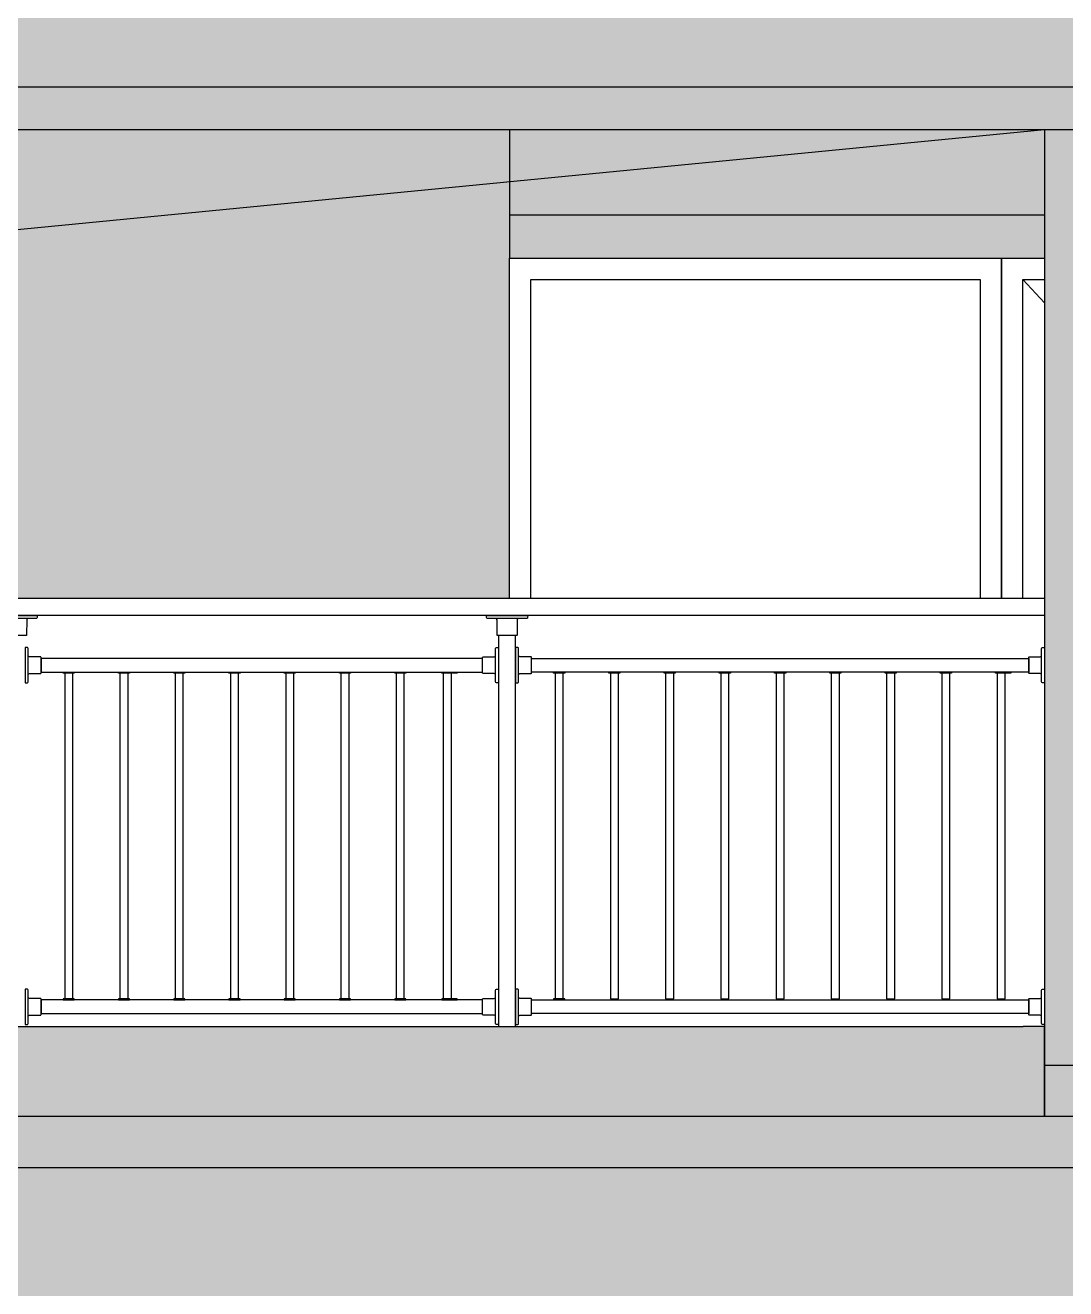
# Model space of a CAD drawing. Extents: x -12446 to 284554, y -295110 to 165007.
# Drawn here: x 18123 to 20553, y -255927 to -252976 of the extents above; entities that cross this region are included whole.
import ezdxf

# ---------------------------------------------------------------- set-up
doc = ezdxf.new("R2010")
doc.units = 0
doc.header["$LTSCALE"] = 1000
for name, pattern in [('AX-14-E$0$AX-85-M02$0$DASH', [0.35, 0.25, -0.1]), ('AX-14-E$0$DASH', [0.35, 0.25, -0.1]), ('AX-14-E$0$DOTE', [2.42, 2, -0.2, 0.02, -0.2])]:
    doc.linetypes.add(name, pattern=pattern)
doc.layers.get('0').update_dxf_attribs({"linetype": 'CONTINUOUS'})
doc.layers.get('Defpoints').update_dxf_attribs({"linetype": 'CONTINUOUS'})
for name, color, linetype in [('A-Anno-Note', 241, 'CONTINUOUS'), ('AX-14-comp-tc$0$AX-T-LMCZ-Z$0$AX-13-E01-E03$0$A-Detl-Patt', 8, 'CONTINUOUS'), ('AX-14-comp-tc$0$AX-T-LMCZ-Z$1$AX-13-E01-E03$0$家具与填充', 251, 'CONTINUOUS'), ('AX-14-comp-tc$0$灰褐色真石漆', 15, 'CONTINUOUS'), ('AX-14-E$0$A-Detl-Fine', 152, 'CONTINUOUS'), ('AX-14-E$0$A-Detl-Patt', 8, 'CONTINUOUS'), ('AX-14-E$0$A-Detl-Thin', 131, 'CONTINUOUS'), ('AX-14-E$0$A-elev-FIXT', 9, 'CONTINUOUS'), ('AX-14-E$0$A-elev-HRAL', 61, 'CONTINUOUS'), ('AX-14-E$0$A-elev-XFINE', 8, 'CONTINUOUS'), ('AX-14-E$0$栏杆型材', 82, 'CONTINUOUS'), ('AX-14-E$0$阳台栏杆扶手', 82, 'CONTINUOUS')]:
    doc.layers.add(name, color=color, linetype=linetype)
doc.layers.add('AX-14-E$0$A-Grid', color=222, linetype='AX-14-E$0$DOTE', plot=False)
doc.layers.add('AX-14-E$0$花形线', color=241, linetype='CONTINUOUS', lineweight=15)
pattern_1 = [(0, (-60267.77, -415132.6), (132, 228), [12, -201, 9, -87, 18, -213]), (10, (-60324.77, -415009.6), (80.67614, 285.3443), [21, -51, 27, -159, 15, -198]), (20, (-60354.77, -415105.6), (133.47095, 220.97625), [24, -165, 21, -123, 15, -96]), (30, (-60267.77, -415123.6), (-21.96926, 254.05187), [15, -99, 12, -147, 9, -195]), (40, (-60351.77, -415057.6), (33.83592, 216.37036), [12, -132, 9, -84, 24, -153]), (50, (-60306.77, -415165.6), (-80.24786, 235.7335), [6, -111, 15, -183, 18, -93]), (60, (-60297.77, -415144.6), (-99.47303, 223.70766), [15, -123, 6, -144, 12, -111]), (70, (-60330.77, -415180.6), (-109.89227, 215.58685), [9, -57, 18, -96, 12, -132]), (80, (-60315.77, -415003.6), (-208.56534, 164.71945), [21, -132, 9, -156, 18, -147]), (90, (-60297.77, -415132.6), (-264, 111), [18, -93, 12, -183, 6, -186]), (100, (-60345.77, -415039.6), (-247.97146, 145.1453), [21, -117, 18, -96, 21, -219]), (110, (-60366.77, -415210.6), (-240.44034, 81.69114), [24, -78, 12, -159, 18, -174]), (120, (-60447.77, -415174.6), (-286.64994, 28.49227), [15, -201, 18, -93, 21, -123]), (130, (-60381.77, -415240.6), (-279.10777, 71.26608), [9, -66, 12, -129, 24, -168]), (140, (-60471.77, -415000.6), (-220.59685, -34.20569), [18, -108, 21, -93, 12, -126]), (150, (-60222.77, -415258.6), (-204.82497, -120.76726), [12, -84, 24, -186, 21, -171]), (160, (-60420.77, -415090.6), (-237.90107, -162.4287), [18, -126, 15, -114, 12, -183]), (170, (-60402.77, -415162.6), (-215.64405, -169.12317), [27, -99, 18, -135, 24, -132])]

# ---------------------------------------------------------------- blocks, each defined once
blk = doc.blocks.new('AX-14-E$0$32固定座立面')
at = {"layer": 'AX-14-E$0$栏杆型材', "color": 6, "linetype": 'Continuous'}
blk.add_line((-7, -22.5), (-7, 22.5), dxfattribs=at)
blk.add_lwpolyline([(-7, -22.5, 0.41166), (-10, -19.5), (-36, -19.3, -0.41166), (-37, -18.3), (-37, 18.3, -0.41166), (-36, 19.3), (-10, 19.5, 0.41166), (-7, 22.5), (-7, 39, -0.41166), (-5, 41), (0, 41.1), (0, -41.1), (-5, -41, -0.41166), (-7, -39)], format="xyb", close=True, dxfattribs=at)
blk = doc.blocks.new('AX-14-E$0$40固定座立图')
at = {"layer": 'AX-14-E$0$A-elev-HRAL', "color": 6, "linetype": 'Continuous'}
blk.add_line((-26.5, -7), (26.5, -7), dxfattribs=at)
blk.add_lwpolyline([(48, -5), (48.1, 0), (-48.1, 0), (-48, -5, 0.41166), (-46, -7), (-26.5, -7, -0.41166), (-23.5, -10), (-23.2, -46, 0.41166), (-22.2, -47), (22.2, -47, 0.41166), (23.2, -46), (23.5, -10, -0.41166), (26.5, -7), (46, -7, 0.41166)], format="xyb", close=True, dxfattribs=at)
blk = doc.blocks.new('AX-14-E$0$4080转角立图')
at = {"layer": 'AX-14-E$0$A-elev-FIXT', "linetype": 'Continuous'}
blk.add_line((25.6, 42), (-24.3, 42), dxfattribs=at)
blk.add_lwpolyline([(-25.3, 43, -0.327139), (-24.2, 41.5), (-23.5, 0), (23.5, 0), (24.2, 40.5, -0.409111), (25.7, 42), (85.3, 42, 0.414214), (86.8, 43.5), (86.8, 86.5, 0.414214), (85.3, 88), (-18.8, 88, 0.865157)], format="xyb", close=True, dxfattribs=at)
blk = doc.blocks.new('AX-14-E$0$螺帽01')
at = {"layer": 'AX-14-E$0$A-elev-XFINE', "linetype": 'Continuous'}
blk.add_lwpolyline([(-12.5, -3), (12.5, -3, 0.414214), (13, -2.5), (13, -0.5, 0.414214), (12.5, 0), (-12.5, 0, 0.414214), (-13, -0.5), (-13, -2.5, 0.414214)], format="xyb", close=True, dxfattribs=at)
blk = doc.blocks.new('AX-14-E$0$镁铝合金竖杆576')
at = {"layer": 'AX-14-E$0$A-elev-HRAL', "ltscale": 10}
for p, q in [((-13.5, 287.5, 0), (-13.5, -287.5, 0)), ((-13, 288, 0), (5, 288, 0)), ((-10, 284, 0), (-10, 186)), ((-9.5, 284.5, 0), (1.5, 284.5, 0)), ((2, 284, 0), (2, -284, 0)), ((5.5, 287.5, 0), (5.5, -287.5, 0)), ((2, 207.5), (5.5, 207.5)), ((-10, 196), (0, 186)), ((-10, 186), (0, 186)), ((-10, 185), (-10, 171)), ((-10, 185), (0, 185)), ((0, 186), (0, 170)), ((-10, 171), (0, 171)), ((-10, 170), (-10, 8)), ((-10, 170), (0, 170)), ((-10, 160), (0, 170)), ((-10, 18), (0, 8)), ((-10, 8), (0, 8)), ((0, 8), (0, -8)), ((-10, -8), (-10, -170)), ((-10, -8), (0, -8)), ((-10, -18), (0, -8)), ((-10, -160), (0, -170)), ((-10, -170), (0, -170)), ((-10, -171), (-10, -185)), ((-10, -171), (0, -171)), ((0, -170), (0, -186)), ((-10, -185), (0, -185)), ((-10, -186), (-10, -284, 0)), ((-10, -186), (0, -186)), ((-10, -196), (0, -186)), ((2, -187.5), (5.5, -187.5)), ((-13, -288, 0), (5, -288, 0)), ((-9.5, -284.5, 0), (1.5, -284.5, 0))]:
    blk.add_line(p, q, dxfattribs=at)
for centre, start, end in [((-13, 287.5, 0), 90, 180), ((-9.5, 284, 0), 90, 180), ((1.5, 284, 0), 0, 90), ((5, 287.5, 0), 0, 90), ((-13, -287.5, 0), 180, 270), ((-9.5, -284, 0), 180, 270), ((1.5, -284, 0), 270, 0), ((5, -287.5, 0), 270, 0)]:
    blk.add_arc(centre, 0.5, start, end, dxfattribs=at)
blk = doc.blocks.new('AX-14-E$0$祥云铁花六')
at = {"layer": 'AX-14-E$0$花形线'}
for p, q in [((0, -107), (0, -3)), ((0, -3), (7, -3)), ((5.5, -6.5), (5.5, -139)), ((65, -5.5), (6.5, -5.5)), ((9, -1), (7, -3)), ((9, 0), (491, 0)), ((9, 0), (9, -1)), ((229.3, -5.5), (91.6, -5.5)), ((408.4, -5.5), (270.7, -5.5)), ((493.5, -5.5), (435, -5.5)), ((491, 0), (491, -1)), ((491, -1), (493, -3)), ((500, -3), (493, -3)), ((494.5, -139), (494.5, -6.5)), ((500, -3), (500, -107)), ((101.4, -84.1), (119, -96.8)), ((381, -96.8), (398.6, -84.1)), ((0, -407), (0, -107)), ((500, -107), (500, -407)), ((94.2, -143.4), (67, -134.2)), ((96.2, -138.3), (96.2, -138.3)), ((403.8, -138.3), (403.8, -138.3)), ((433, -134.2), (405.8, -143.4)), ((5.5, -163.8), (5.5, -314.1)), ((494.5, -314.1), (494.5, -163.8)), ((35.6, -290.5), (36, -292.9)), ((214.8, -282.3), (214.7, -282.4)), ((285.3, -282.4), (285.2, -282.3)), ((464, -292.9), (464.4, -290.5)), ((5.5, -369.7), (5.5, -449)), ((494.5, -454.9), (494.5, -369.7)), ((0, -497), (0, -407)), ((500, -407), (500, -497)), ((-5, -422), (-4, -421)), ((-5, -434), (-5, -422)), ((-5, -434), (-4, -435)), ((-4, -421), (0, -421)), ((-4, -435), (-4, -421)), ((-4, -435), (0, -435)), ((504, -421), (500, -421)), ((504, -435), (500, -435)), ((505, -422), (504, -421)), ((504, -435), (504, -421)), ((505, -434), (504, -435)), ((505, -434), (505, -422)), ((5.5, -467.7), (5.5, -493.5)), ((494.5, -493.5), (494.5, -467.7)), ((0, -497), (7, -497)), ((6.5, -494.5), (50.7, -494.5)), ((9, -499), (7, -497)), ((9, -500), (9, -499)), ((491, -500), (9, -500)), ((109.6, -494.5), (179, -494.5)), ((198.5, -494.5), (301.5, -494.5)), ((321, -494.5), (390.4, -494.5)), ((449.3, -494.5), (493.5, -494.5)), ((491, -499), (493, -497)), ((491, -500), (491, -499)), ((500, -497), (493, -497))]:
    blk.add_line(p, q, dxfattribs=at)
at = {"layer": 'AX-14-E$0$花形线', "ltscale": 10}
for p, q in [((-5, -66), (-4, -65)), ((-5, -78), (-5, -66)), ((-5, -78), (-4, -79)), ((-4, -65), (0, -65)), ((-4, -79), (-4, -65)), ((-4, -79), (0, -79)), ((504, -65), (500, -65)), ((504, -79), (500, -79)), ((505, -66), (504, -65)), ((504, -79), (504, -65)), ((505, -78), (504, -79)), ((505, -78), (505, -66))]:
    blk.add_line(p, q, dxfattribs=at)
at = {"layer": 'AX-14-E$0$花形线'}
for centre, radius, start, end in [((6.5, -6.5), 1, 90, 180), ((90.2, -71.5), 66.8, 111.4629, 249.7109), ((89.4, -72), 60.6, 103.7038, 249.4926), ((65, -7.5), 2, 291.4629, 90), ((146.9, -34.8), 72.1, 164.5587, 232.2861), ((75.5, -15), 2, 344.5587, 103.7038), ((139.1, -39.5), 58.4, 144.3447, 229.8382), ((258.8, -95.2), 90.5, 108.6201, 151.5086), ((258.2, -94.4), 84.1, 96.8348, 154.2697), ((229.3, -7.5), 2, 288.6201, 90), ((250, -25.8), 15, 83.1652, 96.8348), ((241.8, -94.4), 84.1, 25.7303, 83.1652), ((270.7, -7.5), 2, 90, 251.3799), ((241.2, -95.2), 90.5, 28.4914, 71.3799), ((353.1, -34.8), 72.1, 307.7139, 15.4413), ((360.9, -39.5), 58.4, 310.1618, 35.6553), ((424.5, -15), 2, 76.2962, 195.4413), ((410.6, -72), 60.6, 289.9688, 76.2962), ((435, -7.5), 2, 90, 248.5371), ((409.8, -71.5), 66.8, 290.2891, 68.5371), ((493.5, -6.5), 1, 0, 90), ((180.7, -114.5), 61.6, 92.9378, 162.2662), ((180.7, -114.5), 56.1, 89.2014, 164.7366), ((177.5, -51.1), 2, 272.9378, 332.1055), ((181.5, -57.5), 1, 269.2014, 334.727), ((318.5, -57.5), 1, 205.273, 270.7986), ((319.3, -114.5), 56.1, 15.2634, 90.7986), ((322.5, -51.1), 2, 207.8945, 267.0622), ((319.3, -114.5), 61.6, 17.7338, 87.0622), ((262.6, -146.9), 73.7, 99.8083, 178.7152), ((261.2, -145.4), 66, 99.8055, 187.1068), ((237.4, -146.9), 73.7, 1.2848, 80.1917), ((238.8, -145.4), 66, 352.8932, 80.1945), ((-287.1, -696.7), 719.7, 52.1378, 57.1958), ((120.2, -95.2), 2, 234.3098, 342.2662), ((128.6, -100.3), 2, 164.7366, 234.9669), ((-181, -559), 551.4, 48.3295, 55.988), ((681, -559), 551.4, 124.012, 131.6705), ((787.1, -696.7), 719.7, 122.8042, 127.8622), ((371.4, -100.3), 2, 305.0331, 15.2634), ((379.8, -95.2), 2, 197.7338, 305.6902), ((20.5, -139), 15, 180, 198.5788), ((78.8, -119.4), 76.5, 198.5788, 243.5048), ((73.4, -114.7), 15, 249.4926, 253.5166), ((-30.5, -466), 351.3, 68.8614, 73.5166), ((-3.1, -394.9), 269.7, 44.6157, 68.8614), ((-10.5, -406.3), 288.4, 45.1922, 68.2807), ((-6.7, -352.5), 276.1, 45.5911, 54.2274), ((186.9, -145.6), 2, 228.3295, 10.7823), ((510.5, -406.3), 288.4, 111.7193, 134.8078), ((503.1, -394.9), 269.7, 111.1386, 135.3843), ((313.1, -145.6), 2, 169.2177, 311.6705), ((506.7, -352.5), 276.1, 125.7726, 134.4089), ((530.5, -466), 351.3, 106.4044, 111.1386), ((421.2, -119.4), 76.5, 296.4952, 341.4212), ((479.5, -139), 15, 341.4212, 0), ((7.5, -163.8), 2, 31.9301, 180), ((78.7, -119.4), 81.9, 211.9301, 243.3006), ((49.6, -294.9), 195.5, 0.3834, 45.5911), ((205.7, -152.6), 10, 185.2537, 222.1559), ((48.3, -295.2), 202.4, 9.2413, 42.1559), ((451.7, -295.2), 202.4, 137.8441, 170.7587), ((450.4, -294.9), 195.5, 134.4089, 179.6166), ((294.3, -152.6), 10, 317.8441, 354.7463), ((421.3, -119.4), 81.9, 296.6994, 328.0699), ((492.5, -163.8), 2, 0, 148.0699), ((105.7, -81.6), 128, 240.1164, 260.3322), ((105.7, -81.6), 122.5, 240.1164, 263.9737), ((53.6, -567), 365.7, 78.9111, 83.8433), ((133.7, -261.1), 78.3, 345.2933, 45.1922), ((133.7, -261.1), 83.8, 21.5129, 45.1922), ((366.3, -261.1), 78.3, 134.8078, 194.7067), ((366.3, -261.1), 83.8, 134.8078, 158.4871), ((446.4, -567), 365.7, 96.1567, 101.0889), ((394.3, -81.6), 122.5, 276.0263, 299.8836), ((394.3, -81.6), 128, 279.6678, 299.8836), ((95.1, -277.9), 66.4, 112.1902, 194.3855), ((94.9, -277.7), 60.7, 112.1323, 192.199), ((115.1, -331.7), 123.9, 104.3564, 111.3434), ((114, -324.7), 111.5, 85.2413, 112.1323), ((83.9, -209.8), 2, 284.3564, 80.3322), ((114.3, -285.3), 72.2, 43.6853, 82.8845), ((115.1, -283.7), 76, 43.334, 83.3313), ((142, -258.3), 39.1, 295.1597, 43.334), ((144.4, -257.5), 31.3, 329.1668, 45.0781), ((230.3, -223), 20, 201.5129, 209.4559), ((34.3, -333.7), 205, 7.1734, 29.4559), ((465.7, -333.7), 205, 150.5441, 172.8266), ((269.7, -223), 20, 330.5441, 338.4871), ((358, -258.3), 39.1, 136.666, 244.8403), ((355.6, -257.5), 31.3, 134.9219, 210.8332), ((384.9, -283.7), 76, 96.6687, 136.666), ((385.7, -285.3), 72.2, 97.1155, 136.3147), ((386, -324.7), 111.5, 67.8677, 94.7587), ((416.1, -209.8), 2, 99.6678, 255.6436), ((384.9, -331.7), 123.9, 68.6566, 75.6436), ((405.1, -277.7), 60.7, 347.801, 67.8677), ((404.9, -277.9), 66.4, 345.6145, 67.8098), ((148.1, -289.9), 50.6, 118.3226, 234.3446), ((148, -289.9), 45, 117.9536, 240.6207), ((138.1, -271.3), 29.5, 357.7363, 118.4287), ((138.1, -271.3), 24, 293.393, 117.9205), ((133.7, -261.1), 83.8, 345.2933, 357.6896), ((219.4, -264.5), 2, 20.1455, 177.6896), ((-25.3, -354.3), 262.7, 10.3928, 20.1455), ((250, -262.4), 2, 189.2413, 350.7587), ((525.3, -354.3), 262.7, 159.8545, 169.6072), ((280.6, -264.5), 2, 2.3104, 159.8545), ((366.3, -261.1), 83.8, 182.3104, 194.7067), ((361.9, -271.3), 29.5, 61.5713, 182.2637), ((361.9, -271.3), 24, 62.0795, 246.607), ((352, -289.9), 45, 299.3793, 62.0464), ((351.9, -289.9), 50.6, 305.6554, 61.6774), ((29.7, -294.6), 1, 291.9632, 14.3855), ((37, -292.7), 1, 191.0799, 278.9061), ((42.5, -327.5), 34.3, 342.2251, 98.9061), ((148, -294.2), 1, 113.393, 217.2759), ((177.8, -271.5), 38.5, 217.2759, 343.5434), ((159.4, -295.5), 2, 115.1597, 230.4792), ((178.6, -272.3), 32.1, 230.4792, 344.4049), ((169.6, -272.5), 2, 177.7363, 329.1668), ((205.1, -292.1), 40.1, 335.5468, 357.7723), ((294.9, -292.1), 40.1, 182.2277, 204.4532), ((322.2, -271.5), 38.5, 196.4566, 322.7241), ((321.4, -272.3), 32.1, 195.5951, 309.5208), ((330.4, -272.5), 2, 210.8332, 2.2637), ((340.6, -295.5), 2, 309.5208, 64.8403), ((352, -294.2), 1, 322.7241, 66.607), ((457.5, -327.5), 34.3, 81.0939, 197.7749), ((463, -292.7), 1, 261.0939, 348.9201), ((470.3, -294.6), 1, 165.6145, 248.0368), ((7.5, -314.1), 2, 180, 334.1364), ((44.7, -332.1), 39.3, 111.7373, 154.1364), ((98.6, -341.8), 88.6, 167.2346, 184.4473), ((45, -332.6), 34.4, 109.6431, 162.4707), ((42.5, -327.6), 28.8, 343.2516, 108.1432), ((213.4, -310.5), 20, 304.6649, 10.3928), ((239.7, -307.8), 2, 187.1734, 335.5468), ((260.3, -307.8), 2, 204.4532, 352.8266), ((286.6, -310.5), 20, 169.6072, 235.3351), ((457.5, -327.6), 28.8, 71.8568, 196.7484), ((455, -332.6), 34.4, 17.5293, 70.3569), ((455.3, -332.1), 39.3, 25.8636, 68.2627), ((401.4, -341.8), 88.6, 355.5527, 12.7654), ((492.5, -314.1), 2, 205.8636, 0), ((25.3, -347.5), 15, 184.4473, 190.9878), ((99.4, -333.1), 90.5, 190.9878, 277.6867), ((107.1, -351.5), 40.2, 157.1293, 212.2197), ((107.1, -351.5), 34.7, 157.134, 212.4682), ((176.1, -243), 105.2, 236.8488, 260.0488), ((173.7, -253.2), 89.7, 237.7959, 304.6649), ((174.2, -253.7), 94.3, 260.0488, 306.1557), ((75.9, -161.1), 230.4, 294.2606, 312.4746), ((92, -187.8), 205, 293.5859, 315.7061), ((5.5, -152.9), 295.9, 307.0893, 322.472), ((23.9, -173.4), 273.8, 306.6048, 322.2397), ((-30.5, -235), 293.2, 323.6074, 338.4375), ((230.5, -330.7), 1.09, 342.7316, 126.1557), ((239.1, -332.3), 1.33, 322.472, 104.2732), ((240.9, -342.3), 1.33, 338.4375, 114.1721), ((259.1, -342.3), 1.33, 65.8279, 201.5625), ((530.5, -235), 293.2, 201.5625, 216.3926), ((260.9, -332.3), 1.33, 75.7268, 217.528), ((476.1, -173.4), 273.8, 217.7603, 233.3952), ((494.5, -152.9), 295.9, 217.528, 232.9107), ((408, -187.8), 205, 224.2939, 246.4141), ((269.5, -330.7), 1.09, 53.8443, 197.2684), ((424.1, -161.1), 230.4, 227.5254, 245.7394), ((325.8, -253.7), 94.3, 233.8443, 279.9512), ((326.3, -253.2), 89.7, 235.3351, 302.2041), ((323.9, -243), 105.2, 279.9512, 303.1512), ((400.6, -333.1), 90.5, 262.3133, 349.0122), ((392.9, -351.5), 34.7, 327.5318, 22.866), ((392.9, -351.5), 40.2, 327.7803, 22.8707), ((474.7, -347.5), 15, 349.0122, 355.5527), ((7.5, -369.7), 2, 21.1901, 180), ((97.8, -334.7), 94.8, 201.1901, 293.4218), ((104.7, -354.3), 36.7, 210.5687, 270.3076), ((104.7, -354.3), 31.2, 210.5585, 270.3163), ((104, -223.3), 162.2, 270.3163, 294.2606), ((100.6, -207.6), 183.4, 271.3252, 293.5859), ((-3.8, -249.3), 268.3, 299.9235, 335.5929), ((25.8, -347.8), 217.1, 319.3099, 356.5918), ((-18.3, -324.6), 272.2, 322.2388, 348.1038), ((241.5, -360.6), 1, 356.5918, 155.5929), ((250, -381.1), 2, 11.8962, 168.1038), ((518.3, -324.6), 272.2, 191.8962, 217.7612), ((258.5, -360.6), 1, 24.4071, 183.4082), ((474.2, -347.8), 217.1, 183.4082, 220.6901), ((503.8, -249.3), 268.3, 204.4071, 240.0765), ((399.4, -207.6), 183.4, 246.4141, 268.6748), ((396, -223.3), 162.2, 245.7394, 269.6837), ((402.2, -334.7), 94.8, 246.7449, 338.8099), ((395.3, -354.3), 31.2, 269.6837, 329.4415), ((395.3, -354.3), 36.7, 269.6924, 329.4313), ((492.5, -369.7), 2, 0, 158.8099), ((68, -235.5), 192.3, 283.085, 307.0893), ((13.4, -267.4), 238.6, 298.5501, 323.6074), ((57.2, -218.3), 217.9, 291.03, 306.6048), ((486.6, -267.4), 238.6, 216.3926, 241.4499), ((442.8, -218.3), 217.9, 233.3952, 248.8945), ((432, -235.5), 192.3, 232.9107, 256.915), ((358.9, -435.6), 15, 66.7449, 68.8945), ((20.5, -449), 15, 180, 224.593), ((7.5, -467.7), 2, 46.5545, 180), ((80.1, -391), 103.6, 226.5545, 253.8294), ((80.2, -390.2), 98.9, 224.593, 298.5501), ((419.8, -390.2), 98.9, 241.4499, 319.0945), ((419.9, -391), 103.6, 286.1706, 313.4455), ((492.5, -467.7), 2, 0, 133.4455), ((6.5, -493.5), 1, 180, 270), ((50.7, -492.5), 2, 270, 73.8294), ((109.6, -492.5), 2, 106.1706, 270), ((80.1, -391), 103.6, 286.1706, 298.7785), ((179, -479.5), 15, 270, 319.3099), ((198.5, -492.5), 2, 142.2388, 270), ((301.5, -492.5), 2, 270, 37.7612), ((321, -479.5), 15, 220.6901, 270), ((419.9, -391), 103.6, 241.2215, 253.8294), ((390.4, -492.5), 2, 270, 73.8294), ((449.3, -492.5), 2, 106.1706, 270), ((493.5, -493.5), 1, 270, 0)]:
    blk.add_arc(centre, radius, start, end, dxfattribs=at)
at = {"layer": 'Defpoints', "color": 1, "linetype": 'AX-14-E$0$DASH', "ltscale": 0.1}
blk.add_lwpolyline([(0, -500), (500, -500), (500, 0), (0, 0)], close=True, dxfattribs=at)
blk = doc.blocks.new('*U345')
at = {"layer": 'AX-14-E$0$A-elev-HRAL', "ltscale": 10}
for points in [[(12.5, 258, -0.414214), (13, 257.5), (13, 255.5, -0.414214), (12.5, 255), (-12.5, 255, -0.414214), (-13, 255.5), (-13, 257.5, -0.414214), (-12.5, 258)], [(12.5, -258, 0.414214), (13, -257.5), (13, -255.5, 0.414214), (12.5, -255), (-12.5, -255, 0.414214), (-13, -255.5), (-13, -257.5, 0.414214), (-12.5, -258)]]:
    blk.add_lwpolyline(points, format="xyb", close=True, dxfattribs=at)
blk.add_lwpolyline([(-9.5, -255), (9.5, -255), (9.5, 255), (-9.5, 255)], close=True, dxfattribs=at)
blk = doc.blocks.new('*U346')
at = {"layer": 'AX-14-E$0$A-elev-HRAL', "color": 0, "linetype": 'ByBlock', "lineweight": -2}
for p in [(0, 0), (129, 0)]:
    blk.add_blockref('*U345', p, dxfattribs=at)
at = {"layer": 'AX-14-E$0$A-elev-HRAL', "color": 0, "linetype": 'ByBlock', "lineweight": -2, "transparency": 16777216}
blk.add_blockref('*U345', (258, 0), dxfattribs=at)
blk = doc.blocks.new('AX-14-E$0$A$C324253E3')
blk.add_wipeout([(0, 1045), (4799.5, 1045), (4799.5, 45), (0, 45)]).dxf.layer = 'AX-14-E$0$A-Detl-Thin'
at = {"layer": 'AX-14-E$0$A-Detl-Thin'}
blk.add_line((50, 45), (4749.5, 45), dxfattribs=at)
blk.add_lwpolyline([(4799.5, 1045), (4799.5, 45)], dxfattribs=at)
at = {"layer": 'AX-14-E$0$A-elev-HRAL', "ltscale": 10}
for points in [[(2533.6, 873, -0.414214), (2534.1, 872.5), (2534.1, 870.5, -0.414214), (2533.6, 870), (2508.6, 870, -0.414214), (2508.1, 870.5), (2508.1, 872.5, -0.414214), (2508.6, 873)], [(2662.6, 873, -0.414214), (2663.1, 872.5), (2663.1, 870.5, -0.414214), (2662.6, 870), (2637.6, 870, -0.414214), (2637.1, 870.5), (2637.1, 872.5, -0.414214), (2637.6, 873)], [(2791.6, 873, -0.414214), (2792.1, 872.5), (2792.1, 870.5, -0.414214), (2791.6, 870), (2766.6, 870, -0.414214), (2766.1, 870.5), (2766.1, 872.5, -0.414214), (2766.6, 873)], [(2920.6, 873, -0.414214), (2921.1, 872.5), (2921.1, 870.5, -0.414214), (2920.6, 870), (2895.6, 870, -0.414214), (2895.1, 870.5), (2895.1, 872.5, -0.414214), (2895.6, 873)], [(3049.6, 873, -0.414214), (3050.1, 872.5), (3050.1, 870.5, -0.414214), (3049.6, 870), (3024.6, 870, -0.414214), (3024.1, 870.5), (3024.1, 872.5, -0.414214), (3024.6, 873)], [(3178.6, 873, -0.414214), (3179.1, 872.5), (3179.1, 870.5, -0.414214), (3178.6, 870), (3153.6, 870, -0.414214), (3153.1, 870.5), (3153.1, 872.5, -0.414214), (3153.6, 873)], [(3307.6, 873, -0.414214), (3308.1, 872.5), (3308.1, 870.5, -0.414214), (3307.6, 870), (3282.6, 870, -0.414214), (3282.1, 870.5), (3282.1, 872.5, -0.414214), (3282.6, 873)], [(3427.6, 873, -0.414214), (3428.1, 872.5), (3428.1, 870.5, -0.414214), (3427.6, 870), (3392.6, 870, -0.414214), (3392.1, 870.5), (3392.1, 872.5, -0.414214), (3392.6, 873)], [(3678.6, 873, -0.414214), (3679.1, 872.5), (3679.1, 870.5, -0.414214), (3678.6, 870), (3653.6, 870, -0.414214), (3653.1, 870.5), (3653.1, 872.5, -0.414214), (3653.6, 873)], [(3807.6, 873, -0.414214), (3808.1, 872.5), (3808.1, 870.5, -0.414214), (3807.6, 870), (3782.6, 870, -0.414214), (3782.1, 870.5), (3782.1, 872.5, -0.414214), (3782.6, 873)], [(3936.6, 873, -0.414214), (3937.1, 872.5), (3937.1, 870.5, -0.414214), (3936.6, 870), (3911.6, 870, -0.414214), (3911.1, 870.5), (3911.1, 872.5, -0.414214), (3911.6, 873)], [(4065.6, 873, -0.414214), (4066.1, 872.5), (4066.1, 870.5, -0.414214), (4065.6, 870), (4040.6, 870, -0.414214), (4040.1, 870.5), (4040.1, 872.5, -0.414214), (4040.6, 873)], [(4194.6, 873, -0.414214), (4195.1, 872.5), (4195.1, 870.5, -0.414214), (4194.6, 870), (4169.6, 870, -0.414214), (4169.1, 870.5), (4169.1, 872.5, -0.414214), (4169.6, 873)], [(4323.6, 873, -0.414214), (4324.1, 872.5), (4324.1, 870.5, -0.414214), (4323.6, 870), (4298.6, 870, -0.414214), (4298.1, 870.5), (4298.1, 872.5, -0.414214), (4298.6, 873)], [(4452.6, 873, -0.414214), (4453.1, 872.5), (4453.1, 870.5, -0.414214), (4452.6, 870), (4427.6, 870, -0.414214), (4427.1, 870.5), (4427.1, 872.5, -0.414214), (4427.6, 873)], [(4581.6, 873, -0.414214), (4582.1, 872.5), (4582.1, 870.5, -0.414214), (4581.6, 870), (4556.6, 870, -0.414214), (4556.1, 870.5), (4556.1, 872.5, -0.414214), (4556.6, 873)], [(4720.6, 873, -0.414214), (4721.1, 872.5), (4721.1, 870.5, -0.414214), (4720.6, 870), (4685.6, 870, -0.414214), (4685.1, 870.5), (4685.1, 872.5, -0.414214), (4685.6, 873)], [(2533.6, 107, 0.414214), (2534.1, 107.5), (2534.1, 109.5, 0.414214), (2533.6, 110), (2508.6, 110, 0.414214), (2508.1, 109.5), (2508.1, 107.5, 0.414214), (2508.6, 107)], [(2662.6, 107, 0.414214), (2663.1, 107.5), (2663.1, 109.5, 0.414214), (2662.6, 110), (2637.6, 110, 0.414214), (2637.1, 109.5), (2637.1, 107.5, 0.414214), (2637.6, 107)], [(2791.6, 107, 0.414214), (2792.1, 107.5), (2792.1, 109.5, 0.414214), (2791.6, 110), (2766.6, 110, 0.414214), (2766.1, 109.5), (2766.1, 107.5, 0.414214), (2766.6, 107)], [(2920.6, 107, 0.414214), (2921.1, 107.5), (2921.1, 109.5, 0.414214), (2920.6, 110), (2895.6, 110, 0.414214), (2895.1, 109.5), (2895.1, 107.5, 0.414214), (2895.6, 107)], [(3049.6, 107, 0.414214), (3050.1, 107.5), (3050.1, 109.5, 0.414214), (3049.6, 110), (3024.6, 110, 0.414214), (3024.1, 109.5), (3024.1, 107.5, 0.414214), (3024.6, 107)], [(3178.6, 107, 0.414214), (3179.1, 107.5), (3179.1, 109.5, 0.414214), (3178.6, 110), (3153.6, 110, 0.414214), (3153.1, 109.5), (3153.1, 107.5, 0.414214), (3153.6, 107)], [(3307.6, 107, 0.414214), (3308.1, 107.5), (3308.1, 109.5, 0.414214), (3307.6, 110), (3282.6, 110, 0.414214), (3282.1, 109.5), (3282.1, 107.5, 0.414214), (3282.6, 107)], [(3427.6, 107, 0.414214), (3428.1, 107.5), (3428.1, 109.5, 0.414214), (3427.6, 110), (3392.6, 110, 0.414214), (3392.1, 109.5), (3392.1, 107.5, 0.414214), (3392.6, 107)], [(3678.6, 107, 0.414214), (3679.1, 107.5), (3679.1, 109.5, 0.414214), (3678.6, 110), (3653.6, 110, 0.414214), (3653.1, 109.5), (3653.1, 107.5, 0.414214), (3653.6, 107)]]:
    blk.add_lwpolyline(points, format="xyb", close=True, dxfattribs=at)
for points in [[(2511.6, 110), (2530.6, 110), (2530.6, 870), (2511.6, 870)], [(2640.6, 110), (2659.6, 110), (2659.6, 870), (2640.6, 870)], [(2769.6, 110), (2788.6, 110), (2788.6, 870), (2769.6, 870)], [(2898.6, 110), (2917.6, 110), (2917.6, 870), (2898.6, 870)], [(3027.6, 110), (3046.6, 110), (3046.6, 870), (3027.6, 870)], [(3156.6, 110), (3175.6, 110), (3175.6, 870), (3156.6, 870)], [(3285.6, 110), (3304.6, 110), (3304.6, 870), (3285.6, 870)], [(3395.6, 110), (3414.6, 110), (3414.6, 870), (3395.6, 870)], [(3656.6, 110), (3675.6, 110), (3675.6, 870), (3656.6, 870)], [(3785.6, 110), (3804.6, 110), (3804.6, 870), (3785.6, 870)], [(3914.6, 110), (3933.6, 110), (3933.6, 870), (3914.6, 870)], [(4043.6, 110), (4062.6, 110), (4062.6, 870), (4043.6, 870)], [(4172.6, 110), (4191.6, 110), (4191.6, 870), (4172.6, 870)], [(4301.6, 110), (4320.6, 110), (4320.6, 870), (4301.6, 870)], [(4430.6, 110), (4449.6, 110), (4449.6, 870), (4430.6, 870)], [(4559.6, 110), (4578.6, 110), (4578.6, 870), (4559.6, 870)], [(4688.6, 110), (4707.6, 110), (4707.6, 870), (4688.6, 870)]]:
    blk.add_lwpolyline(points, close=True, dxfattribs=at)
at = {"layer": 'AX-14-E$0$栏杆型材'}
for points in [[(3524.5, 958), (3524.5, 45), (3564.5, 45), (3564.5, 958)], [(2456.5, 873), (3487.5, 873), (3487.5, 905), (2456.5, 905)], [(4762.5, 873), (3601.5, 873), (3601.5, 905), (4762.5, 905)], [(3487.5, 107), (2456.5, 107), (2456.5, 75), (3487.5, 75)], [(3601.5, 107), (4762.5, 107), (4762.5, 75), (3601.5, 75)]]:
    blk.add_lwpolyline(points, close=True, dxfattribs=at)
at = {"layer": 'AX-14-E$0$阳台栏杆扶手'}
for p, q in [((4799.5, 1045), (1564.3, 1045)), ((4799.5, 1005), (1564.3, 1005))]:
    blk.add_line(p, q, dxfattribs=at)
at = {"layer": 'AX-14-E$0$A-elev-HRAL', "xscale": -1}
for name, p in [('AX-14-E$0$40固定座立图', (2399.5, 1005)), ('AX-14-E$0$40固定座立图', (3544.5, 1005)), ('AX-14-E$0$32固定座立面', (2419.5, 889)), ('AX-14-E$0$32固定座立面', (3564.5, 889)), ('AX-14-E$0$32固定座立面', (2419.5, 91)), ('AX-14-E$0$32固定座立面', (3564.5, 91))]:
    blk.add_blockref(name, p, dxfattribs=at)
at = {"layer": 'AX-14-E$0$A-elev-HRAL'}
for p in [(3524.5, 889), (4799.5, 889), (3524.5, 91), (4799.5, 91)]:
    blk.add_blockref('AX-14-E$0$32固定座立面', p, dxfattribs=at)
blk = doc.blocks.new('AX-14-E$0$A$C4D5E14F1')
at = {"layer": 'AX-14-E$0$A-Detl-Fine'}
blk.add_lwpolyline([(17350, 2600), (18399, 2600), (18399, 1415), (17350, 1415)], close=True, dxfattribs=at)
blk.add_lwpolyline([(18549.5, 1415), (18499, 1415), (18499, 2600), (18549.5, 2600)], dxfattribs=at)
at = {"layer": 'AX-14-E$0$A-Detl-Patt', "linetype": 'AX-14-E$0$AX-85-M02$0$DASH'}
for points in [[(18499, 2600), (18549.5, 2545.7)], [(18549.5, 1469.3), (18499, 1415)]]:
    blk.add_lwpolyline(points, dxfattribs=at)
at = {"layer": 'AX-14-E$0$A-Detl-Thin'}
for p, q in [((18549.5, 2950), (18549.5, 645)), ((18549.5, 2950), (18549.5, 645)), ((17300, 1365), (18549.5, 1365)), ((18549.5, 1365), (17300, 1365)), ((17300, 1365), (18549.5, 1365)), ((17300, 1365), (17300, 1315)), ((17300, 1315), (17300, 1265)), ((17300, 1265), (18549.5, 1265)), ((17525, 810), (17525, 1249.7)), ((12050, 100), (20650, 100)), ((12050, 0), (20650, 0))]:
    blk.add_line(p, q, dxfattribs=at)
for points in [[(18549.5, 2750), (17300, 2750), (17300, 2650), (18549.5, 2650)], [(18549.5, 1365), (18449, 1365), (18449, 2650), (18549.5, 2650)], [(18549.5, 1855), (18549.5, 855)], [(19549.5, 525), (13150, 525)]]:
    blk.add_lwpolyline(points, dxfattribs=at)
for points in [[(17300, 2650), (18449, 2650), (18449, 1365), (17300, 1365)], [(17300, 1365), (18449, 1365), (18449, 1365), (17300, 1365)], [(17951, 1365), (17300, 1365), (17300, 1365), (17951, 1365)]]:
    blk.add_lwpolyline(points, close=True, dxfattribs=at)
at = {"layer": 'AX-14-E$0$A-elev-HRAL', "ltscale": 10}
for points in [[(16283.6, 1683, -0.414214), (16284.1, 1682.5), (16284.1, 1680.5, -0.414214), (16283.6, 1680), (16258.6, 1680, -0.414214), (16258.1, 1680.5), (16258.1, 1682.5, -0.414214), (16258.6, 1683)], [(16412.6, 1683, -0.414214), (16413.1, 1682.5), (16413.1, 1680.5, -0.414214), (16412.6, 1680), (16387.6, 1680, -0.414214), (16387.1, 1680.5), (16387.1, 1682.5, -0.414214), (16387.6, 1683)], [(16541.6, 1683, -0.414214), (16542.1, 1682.5), (16542.1, 1680.5, -0.414214), (16541.6, 1680), (16516.6, 1680, -0.414214), (16516.1, 1680.5), (16516.1, 1682.5, -0.414214), (16516.6, 1683)], [(16670.6, 1683, -0.414214), (16671.1, 1682.5), (16671.1, 1680.5, -0.414214), (16670.6, 1680), (16645.6, 1680, -0.414214), (16645.1, 1680.5), (16645.1, 1682.5, -0.414214), (16645.6, 1683)], [(16799.6, 1683, -0.414214), (16800.1, 1682.5), (16800.1, 1680.5, -0.414214), (16799.6, 1680), (16774.6, 1680, -0.414214), (16774.1, 1680.5), (16774.1, 1682.5, -0.414214), (16774.6, 1683)], [(16928.6, 1683, -0.414214), (16929.1, 1682.5), (16929.1, 1680.5, -0.414214), (16928.6, 1680), (16903.6, 1680, -0.414214), (16903.1, 1680.5), (16903.1, 1682.5, -0.414214), (16903.6, 1683)], [(17057.6, 1683, -0.414214), (17058.1, 1682.5), (17058.1, 1680.5, -0.414214), (17057.6, 1680), (17032.6, 1680, -0.414214), (17032.1, 1680.5), (17032.1, 1682.5, -0.414214), (17032.6, 1683)], [(17177.6, 1683, -0.414214), (17178.1, 1682.5), (17178.1, 1680.5, -0.414214), (17177.6, 1680), (17142.6, 1680, -0.414214), (17142.1, 1680.5), (17142.1, 1682.5, -0.414214), (17142.6, 1683)], [(17428.6, 1683, -0.414214), (17429.1, 1682.5), (17429.1, 1680.5, -0.414214), (17428.6, 1680), (17403.6, 1680, -0.414214), (17403.1, 1680.5), (17403.1, 1682.5, -0.414214), (17403.6, 1683)], [(17557.6, 1683, -0.414214), (17558.1, 1682.5), (17558.1, 1680.5, -0.414214), (17557.6, 1680), (17532.6, 1680, -0.414214), (17532.1, 1680.5), (17532.1, 1682.5, -0.414214), (17532.6, 1683)], [(17686.6, 1683, -0.414214), (17687.1, 1682.5), (17687.1, 1680.5, -0.414214), (17686.6, 1680), (17661.6, 1680, -0.414214), (17661.1, 1680.5), (17661.1, 1682.5, -0.414214), (17661.6, 1683)], [(17815.6, 1683, -0.414214), (17816.1, 1682.5), (17816.1, 1680.5, -0.414214), (17815.6, 1680), (17790.6, 1680, -0.414214), (17790.1, 1680.5), (17790.1, 1682.5, -0.414214), (17790.6, 1683)], [(17944.6, 1683, -0.414214), (17945.1, 1682.5), (17945.1, 1680.5, -0.414214), (17944.6, 1680), (17919.6, 1680, -0.414214), (17919.1, 1680.5), (17919.1, 1682.5, -0.414214), (17919.6, 1683)], [(18073.6, 1683, -0.414214), (18074.1, 1682.5), (18074.1, 1680.5, -0.414214), (18073.6, 1680), (18048.6, 1680, -0.414214), (18048.1, 1680.5), (18048.1, 1682.5, -0.414214), (18048.6, 1683)], [(18202.6, 1683, -0.414214), (18203.1, 1682.5), (18203.1, 1680.5, -0.414214), (18202.6, 1680), (18177.6, 1680, -0.414214), (18177.1, 1680.5), (18177.1, 1682.5, -0.414214), (18177.6, 1683)], [(18331.6, 1683, -0.414214), (18332.1, 1682.5), (18332.1, 1680.5, -0.414214), (18331.6, 1680), (18306.6, 1680, -0.414214), (18306.1, 1680.5), (18306.1, 1682.5, -0.414214), (18306.6, 1683)], [(18470.6, 1683, -0.414214), (18471.1, 1682.5), (18471.1, 1680.5, -0.414214), (18470.6, 1680), (18435.6, 1680, -0.414214), (18435.1, 1680.5), (18435.1, 1682.5, -0.414214), (18435.6, 1683)], [(16283.6, 917, 0.414214), (16284.1, 917.5), (16284.1, 919.5, 0.414214), (16283.6, 920), (16258.6, 920, 0.414214), (16258.1, 919.5), (16258.1, 917.5, 0.414214), (16258.6, 917)], [(16412.6, 917, 0.414214), (16413.1, 917.5), (16413.1, 919.5, 0.414214), (16412.6, 920), (16387.6, 920, 0.414214), (16387.1, 919.5), (16387.1, 917.5, 0.414214), (16387.6, 917)], [(16541.6, 917, 0.414214), (16542.1, 917.5), (16542.1, 919.5, 0.414214), (16541.6, 920), (16516.6, 920, 0.414214), (16516.1, 919.5), (16516.1, 917.5, 0.414214), (16516.6, 917)], [(16670.6, 917, 0.414214), (16671.1, 917.5), (16671.1, 919.5, 0.414214), (16670.6, 920), (16645.6, 920, 0.414214), (16645.1, 919.5), (16645.1, 917.5, 0.414214), (16645.6, 917)], [(16799.6, 917, 0.414214), (16800.1, 917.5), (16800.1, 919.5, 0.414214), (16799.6, 920), (16774.6, 920, 0.414214), (16774.1, 919.5), (16774.1, 917.5, 0.414214), (16774.6, 917)], [(16928.6, 917, 0.414214), (16929.1, 917.5), (16929.1, 919.5, 0.414214), (16928.6, 920), (16903.6, 920, 0.414214), (16903.1, 919.5), (16903.1, 917.5, 0.414214), (16903.6, 917)], [(17057.6, 917, 0.414214), (17058.1, 917.5), (17058.1, 919.5, 0.414214), (17057.6, 920), (17032.6, 920, 0.414214), (17032.1, 919.5), (17032.1, 917.5, 0.414214), (17032.6, 917)], [(17177.6, 917, 0.414214), (17178.1, 917.5), (17178.1, 919.5, 0.414214), (17177.6, 920), (17142.6, 920, 0.414214), (17142.1, 919.5), (17142.1, 917.5, 0.414214), (17142.6, 917)], [(17428.6, 917, 0.414214), (17429.1, 917.5), (17429.1, 919.5, 0.414214), (17428.6, 920), (17403.6, 920, 0.414214), (17403.1, 919.5), (17403.1, 917.5, 0.414214), (17403.6, 917)], [(17557.6, 917, 0.414214), (17558.1, 917.5), (17558.1, 919.5, 0.414214), (17557.6, 920), (17532.6, 920, 0.414214), (17532.1, 919.5), (17532.1, 917.5, 0.414214), (17532.6, 917)], [(17686.6, 917, 0.414214), (17687.1, 917.5), (17687.1, 919.5, 0.414214), (17686.6, 920), (17661.6, 920, 0.414214), (17661.1, 919.5), (17661.1, 917.5, 0.414214), (17661.6, 917)], [(17815.6, 917, 0.414214), (17816.1, 917.5), (17816.1, 919.5, 0.414214), (17815.6, 920), (17790.6, 920, 0.414214), (17790.1, 919.5), (17790.1, 917.5, 0.414214), (17790.6, 917)], [(17944.6, 917, 0.414214), (17945.1, 917.5), (17945.1, 919.5, 0.414214), (17944.6, 920), (17919.6, 920, 0.414214), (17919.1, 919.5), (17919.1, 917.5, 0.414214), (17919.6, 917)], [(18073.6, 917, 0.414214), (18074.1, 917.5), (18074.1, 919.5, 0.414214), (18073.6, 920), (18048.6, 920, 0.414214), (18048.1, 919.5), (18048.1, 917.5, 0.414214), (18048.6, 917)], [(18202.6, 917, 0.414214), (18203.1, 917.5), (18203.1, 919.5, 0.414214), (18202.6, 920), (18177.6, 920, 0.414214), (18177.1, 919.5), (18177.1, 917.5, 0.414214), (18177.6, 917)], [(18331.6, 917, 0.414214), (18332.1, 917.5), (18332.1, 919.5, 0.414214), (18331.6, 920), (18306.6, 920, 0.414214), (18306.1, 919.5), (18306.1, 917.5, 0.414214), (18306.6, 917)], [(18470.6, 917, 0.414214), (18471.1, 917.5), (18471.1, 919.5, 0.414214), (18470.6, 920), (18435.6, 920, 0.414214), (18435.1, 919.5), (18435.1, 917.5, 0.414214), (18435.6, 917)]]:
    blk.add_lwpolyline(points, format="xyb", close=True, dxfattribs=at)
for points in [[(16261.6, 920), (16280.6, 920), (16280.6, 1680), (16261.6, 1680)], [(16390.6, 920), (16409.6, 920), (16409.6, 1680), (16390.6, 1680)], [(16519.6, 920), (16538.6, 920), (16538.6, 1680), (16519.6, 1680)], [(16648.6, 920), (16667.6, 920), (16667.6, 1680), (16648.6, 1680)], [(16777.6, 920), (16796.6, 920), (16796.6, 1680), (16777.6, 1680)], [(16906.6, 920), (16925.6, 920), (16925.6, 1680), (16906.6, 1680)], [(17035.6, 920), (17054.6, 920), (17054.6, 1680), (17035.6, 1680)], [(17145.6, 920), (17164.6, 920), (17164.6, 1680), (17145.6, 1680)], [(17406.6, 920), (17425.6, 920), (17425.6, 1680), (17406.6, 1680)], [(17535.6, 920), (17554.6, 920), (17554.6, 1680), (17535.6, 1680)], [(17664.6, 920), (17683.6, 920), (17683.6, 1680), (17664.6, 1680)], [(17793.6, 920), (17812.6, 920), (17812.6, 1680), (17793.6, 1680)], [(17922.6, 920), (17941.6, 920), (17941.6, 1680), (17922.6, 1680)], [(18051.6, 920), (18070.6, 920), (18070.6, 1680), (18051.6, 1680)], [(18180.6, 920), (18199.6, 920), (18199.6, 1680), (18180.6, 1680)], [(18309.6, 920), (18328.6, 920), (18328.6, 1680), (18309.6, 1680)], [(18438.6, 920), (18457.6, 920), (18457.6, 1680), (18438.6, 1680)]]:
    blk.add_lwpolyline(points, close=True, dxfattribs=at)
at = {"layer": 'AX-14-E$0$栏杆型材'}
for points in [[(17274.5, 1768), (17274.5, 855), (17314.5, 855), (17314.5, 1768)], [(16206.5, 1683), (17237.5, 1683), (17237.5, 1715), (16206.5, 1715)], [(18512.5, 1683), (17351.5, 1683), (17351.5, 1715), (18512.5, 1715)], [(17525, 1425), (17565, 1425), (17565, 810), (17525, 810)], [(17237.5, 917), (16206.5, 917), (16206.5, 885), (17237.5, 885)], [(17351.5, 917), (18512.5, 917), (18512.5, 885), (17351.5, 885)]]:
    blk.add_lwpolyline(points, close=True, dxfattribs=at)
for points in [[(17602, 1389.9), (18549.5, 1389.9)], [(18549.5, 1357.9), (17602, 1357.9)], [(18549.5, 810), (17602, 810), (17602, 842), (18549.5, 842)]]:
    blk.add_lwpolyline(points, dxfattribs=at)
at = {"layer": 'AX-14-E$0$阳台栏杆扶手'}
for p, q in [((18549.5, 1855), (15314.3, 1855)), ((18549.5, 1815), (15314.3, 1815))]:
    blk.add_line(p, q, dxfattribs=at)
blk.add_lwpolyline([(18549.5, 1470), (17631.8, 1470), (17631.8, 1510), (18549.5, 1510)], dxfattribs=at)
blk.add_blockref('AX-14-E$0$祥云铁花六', (17950, 1350.4, 0))
at = {"layer": 'AX-14-E$0$A-elev-HRAL', "xscale": -1}
for name, p in [('AX-14-E$0$40固定座立图', (16149.5, 1815)), ('AX-14-E$0$40固定座立图', (17294.5, 1815)), ('AX-14-E$0$32固定座立面', (16169.5, 1699)), ('AX-14-E$0$32固定座立面', (17314.5, 1699)), ('AX-14-E$0$32固定座立面', (17565, 1373.9)), ('AX-14-E$0$镁铝合金竖杆576', (18450, 1100, 0)), ('*U346', (17881.1, 1100, 0)), ('AX-14-E$0$32固定座立面', (16169.5, 901)), ('AX-14-E$0$32固定座立面', (17314.5, 901))]:
    blk.add_blockref(name, p, dxfattribs=at)
at = {"layer": 'AX-14-E$0$A-elev-HRAL'}
for name, p in [('AX-14-E$0$32固定座立面', (17274.5, 1699)), ('AX-14-E$0$32固定座立面', (18549.5, 1699)), ('AX-14-E$0$4080转角立图', (17545, 1425)), ('AX-14-E$0$镁铝合金竖杆576', (17950, 1100, 0)), ('AX-14-E$0$32固定座立面', (17274.5, 901)), ('AX-14-E$0$32固定座立面', (18549.5, 901))]:
    blk.add_blockref(name, p, dxfattribs=at)
at = {"layer": 'AX-14-E$0$栏杆型材'}
blk.add_blockref('AX-14-E$0$螺帽01', (17946, 1358, 0), dxfattribs=at)
at = {"layer": 'AX-14-E$0$栏杆型材', "xscale": -1}
blk.add_blockref('AX-14-E$0$螺帽01', (18454, 1358, 0), dxfattribs=at)
blk.add_wipeout([(13750, 855), (18549.5, 855), (18549.5, 645), (13750, 645)]).dxf.layer = 'AX-14-E$0$A-Detl-Thin'
at = {"layer": 'AX-14-E$0$A-Detl-Thin'}
blk.add_line((13800, 855), (18499.5, 855), dxfattribs=at)
blk.add_lwpolyline([(20650, 645), (13150, 645)], dxfattribs=at)
blk.add_blockref('AX-14-E$0$A$C324253E3', (13750, 810), dxfattribs=at)
blk.add_line((18549.5, 2950), (18549.5, 645), dxfattribs=at)
blk.add_lwpolyline([(18549.5, 645), (18549.5, 645), (18549.5, 855), (18499.5, 855)], dxfattribs=at)
blk = doc.blocks.new('AX-14-comp-tc')
at = {"layer": 'AX-14-comp-tc$0$AX-T-LMCZ-Z$1$AX-13-E01-E03$0$家具与填充'}
h = blk.add_hatch(dxfattribs=at)
h.set_pattern_fill('AR-SAND', color=256, scale=24)
h.set_pattern_definition([(37.5, (-86572.637, -326606.213), (-1.920038, 58.729588), [0, -46.3296, 0, -51.816, 0, -49.53]), (7.5, (-86572.64, -326606.21), (53.942794, 86.01901), [0, -24.9936, 0, -41.7576, 0, -16.002]), (327.5, (-86610.13, -326606.213), (94.919084, 0.172462), [0, -15.24, 0, -54.864, 0, -71.628]), (317.5, (-86610.13, -326606.21), (91.626774, 26.75152), [0, -7.62, 0, -35.9664, 0, -41.148])])
h.paths.add_polyline_path([(8478.7, -253742.1), (8477.4, -253912.1), (8514.7, -253988.2), (8527.4, -254071.8), (8527.4, -254442.1), (8577.4, -254442.1), (8577.4, -254592.1), (8652.4, -254592.1), (8652.4, -255491.9), (1002.4, -255491.9), (1002.4, -255591.9), (1022.4, -255591.9), (1022.4, -255691.9), (1072.4, -255691.9), (1222.4, -256321.9), (1272.4, -256321.9), (1272.4, -256591.9), (1252.4, -256591.9), (1252.4, -256691.9), (6902.4, -256691.9), (6902.4, -256646.9), (8252.5, -256646.9), (8252.4, -268242.1), (8852, -268241.9), (8852, -266536.9), (10050.7, -266536.9), (10050.7, -268686.9), (10151.1, -268686.9), (10151.1, -266536.9), (11352.4, -266536.9), (11352.4, -268241.9), (13852.4, -268241.9), (13852.4, -256691.9), (22902.4, -256691.9), (22926.1, -266276.9), (22900.9, -266276.9), (22901.3, -268241.9), (25152.4, -268241.9), (25152.4, -256691.9), (28052.4, -256691.9), (28052.8, -256646.9), (29952.4, -256646.9), (29952.4, -256689.3), (35452.4, -256689.3), (35452.4, -256591.9), (35402.4, -256591.9), (35402.4, -256321.9), (35452.4, -256321.9), (35602.4, -255691.9), (35652.4, -255691.9), (35652.4, -255591.9), (35702.4, -255591.9), (35702.4, -255491.9), (30302.4, -255491.9), (28046.9, -255491.9), (28046.9, -254592.1), (28121.9, -254592.1), (28121.9, -254442.1), (28171.9, -254442.1), (28171.9, -254071.8), (28184.7, -253988.2), (28221.9, -253912.1), (28221.9, -253742.1), (27271.9, -253742.1), (18810.9, -253741.9), (18759.2, -254121.9), (17940.1, -254121.9), (17888.7, -253743.5)])
h.paths.add_polyline_path([(1852.4, -255691.9), (3101.1, -255691.9), (3302.4, -256591.9), (1852.4, -256591.9)], flags=16)
h.paths.add_polyline_path([(4102.4, -255691.9), (5602.4, -255691.9), (5602.4, -256591.9), (4102.4, -256591.9)], flags=16)
h.paths.add_polyline_path([(9602.4, -254911.9), (10602.4, -254911.9), (10602.4, -255491.9), (9602.4, -255491.9)], flags=16)
h.paths.add_polyline_path([(9602.4, -257761.9), (10602.4, -257761.9), (10602.4, -256691.9), (9602.4, -256691.9)], flags=16)
h.paths.add_polyline_path([(9602.4, -257761.9), (10602.4, -257761.9), (10602.4, -259361.9), (9602.4, -259361.9)], flags=16)
h.paths.add_polyline_path([(10602.4, -260711.9), (9602.4, -260711.9), (9602.4, -262311.9), (10602.4, -262311.9)], flags=16)
h.paths.add_polyline_path([(9602.4, -262311.9), (10602.4, -262311.9), (10602.4, -263586.9), (9602.4, -263586.9)], flags=16)
h.paths.add_polyline_path([(9602.4, -263586.9), (10602.4, -263586.9), (10602.4, -265186.9), (9602.4, -265186.9)], flags=16)
h.paths.add_polyline_path([(8652.4, -266136.9), (11552.4, -266136.9), (11552.4, -266236.9), (8652.4, -266236.9)], flags=16)
h.paths.add_polyline_path([(26102.4, -254911.9), (27102.4, -254911.9), (27102.4, -255491.9), (26102.4, -255491.9)], flags=16)
h.paths.add_polyline_path([(24302.2, -266726.9), (25002.6, -266726.9), (25000.9, -268076.9), (24301.3, -268076.9)], flags=16)
h.paths.add_polyline_path([(31998.3, -255691.9), (30498.3, -255691.9), (30498.3, -256591.9), (31998.3, -256591.9)], flags=16)
h.paths.add_polyline_path([(34152.4, -256591.9), (32805.2, -256591.9), (33002.4, -255691.9), (34152.4, -255691.9)], flags=16)
h.paths.add_polyline_path([(9602.4, -265186.9), (10602.4, -265186.9), (10602.4, -266136.9), (9602.4, -266136.9)], flags=16)
edge = h.paths.add_edge_path(flags=17)
edge.add_line((9602.4, -253742.1), (9602.4, -254911.7))
edge.add_line((9602.4, -254911.7), (10602.4, -254911.7))
edge.add_line((10602.4, -254911.7), (10602.4, -253742.1))
edge.add_line((10602.4, -253742.1), (9602.4, -253742.1))
edge.add_line((9602.4, -259361.9), (10602.4, -259361.9))
edge.add_line((10602.4, -259361.9), (10602.4, -260711.9))
edge.add_line((10602.4, -260711.9), (9602.4, -260711.9))
edge.add_line((9602.4, -260711.9), (9602.4, -259391.9))
edge.add_line((13852.4, -253742.1), (13852.4, -255491.9))
edge.add_line((13852.4, -255491.9), (22452.4, -255491.9))
edge.add_line((22452.4, -255491.9), (22452.4, -253741.9))
edge.add_line((22452.4, -253741.9), (18810.9, -253741.9))
edge.add_line((18810.9, -253741.9), (18759.2, -254121.9))
edge.add_line((18759.2, -254121.9), (17940.1, -254121.9))
edge.add_line((17940.1, -254121.9), (17888.7, -253743.5))
edge.add_line((17888.7, -253743.5), (13852.4, -253741.9))
edge.add_line((26102.4, -253742.1), (26102.4, -254911.9))
edge.add_line((26102.4, -254911.9), (27102.4, -254911.9))
edge.add_line((27102.4, -254911.9), (27102.4, -253742.1))
edge.add_line((27102.4, -253742.1), (26102.4, -253742.1))
h = blk.add_hatch(dxfattribs=at)
h.set_pattern_fill('AR-SAND', color=256, scale=24)
h.set_pattern_definition([(37.5, (-60483.766, -415276.595), (-1.920038, 58.729588), [0, -46.3296, 0, -51.816, 0, -49.53]), (7.5, (-60483.77, -415276.595), (53.942794, 86.019012), [0, -24.9936, 0, -41.7576, 0, -16.002]), (327.5, (-60521.257, -415276.595), (94.919084, 0.172462), [0, -15.24, 0, -54.864, 0, -71.628]), (317.5, (-60521.26, -415276.595), (91.626774, 26.75152), [0, -7.62, 0, -35.9664, 0, -41.148])])
h.paths.add_polyline_path([(17602.4, -259641.9), (19102.4, -259641.9), (19102.4, -260736.9), (17602.4, -260736.9)])
h.paths.add_polyline_path([(20351.9, -259643.6), (21351.9, -259643.6), (21351.9, -261946.9), (20351.9, -261946.9)])
h.paths.add_polyline_path([(15802.7, -259642.4), (14652.4, -259642.4)])
at = {"layer": 'AX-14-comp-tc$0$灰褐色真石漆'}
h = blk.add_hatch(dxfattribs=at)
h.set_pattern_fill('离散材料', color=256, scale=50)
h.set_pattern_definition(pattern_1)
h.paths.add_polyline_path([(15552.4, -258786.9), (20351.9, -258786.9), (20351.9, -258996.8), (15552.4, -258996.8)])
h.paths.add_polyline_path([(15552.4, -261736.9), (20351.9, -261736.9), (20351.9, -261946.9), (15552.4, -261946.9)])
h = blk.add_hatch(dxfattribs=at)
h.set_pattern_fill('离散材料', color=256, scale=50)
h.set_pattern_definition(pattern_1)
h.paths.add_polyline_path([(13852.4, -258997), (22452.4, -258996.8), (22452.4, -259644.1), (13852.4, -259641.9)])
h.paths.add_polyline_path([(13852.4, -261946.9), (22452.4, -261946.9), (22452.4, -262591.9), (13852.4, -262591.9)])
h = blk.add_hatch(dxfattribs=at)
h.set_pattern_fill('离散材料', color=256, scale=50)
h.set_pattern_definition([(0, (-60267.77, -415132.6), (132, 228), [12, -201, 9, -87, 18, -213]), (10, (-60324.77, -415009.6), (80.67614, 285.3443), [21, -51, 27, -159, 15, -198]), (20, (-60354.77, -415105.6), (133.47095, 220.97625), [24, -165, 21, -123, 15, -96]), (30, (-60267.77, -415123.6), (-21.96926, 254.05187), [15, -99, 12, -147, 9, -195]), (40, (-60351.77, -415057.6), (33.83592, 216.37036), [12, -132, 9, -84, 24, -153]), (50, (-60306.77, -415165.6), (-80.24786, 235.7335), [6, -111, 15, -183, 18, -93]), (60, (-60297.77, -415144.6), (-99.47303, 223.70766), [15, -123, 6, -144, 12, -111]), (70, (-60330.77, -415180.6), (-109.89227, 215.58685), [9, -57, 18, -96, 12, -132]), (80, (-60315.77, -415003.6), (-208.56534, 164.71945), [21, -132, 9, -156, 18, -147]), (90, (-60297.77, -415132.6), (-264, 111), [18, -93, 12, -183, 6, -186]), (100, (-60345.77, -415039.6), (-247.97146, 145.1453), [21, -117, 18, -96, 21, -219]), (110, (-60366.77, -415210.6), (-240.44034, 81.69114), [24, -78, 12, -159, 18, -174]), (120, (-60447.77, -415174.6), (-286.64994, 28.49227), [15, -201, 18, -93, 21, -123]), (130, (-60381.77, -415240.6), (-279.10777, 71.26608), [9, -66, 12, -129, 24, -168]), (140, (-60471.77, -415000.6), (-220.59685, -34.20569), [18, -108, 21, -93, 12, -126]), (150, (-60222.77, -415258.6), (-204.82497, -120.76726), [12, -84, 24, -186, 21, -171]), (160, (-60420.77, -415090.6), (-237.90107, -162.4287), [18, -126, 15, -114, 12, -183]), (170, (-60402.77, -415162.6), (-215.64405, -169.12317), [27, -99, 18, -135, 24, -132])])
h.paths.add_polyline_path([(14652.4, -261946.9), (13852.4, -261946.9), (13852.4, -261391.9), (14652.4, -261391.9)])
h.paths.add_polyline_path([(15802.4, -259941.9), (17602.4, -259941.9), (17602.4, -259642.8), (15802.4, -259642.8)])
h.paths.add_polyline_path([(19102.4, -259941.9), (20351.9, -259941.9), (20351.9, -259643.6), (19102.4, -259643.6)])
h.paths.add_polyline_path([(21351.9, -261391.9), (22452.4, -261391.9), (22452.4, -261946.9), (21351.9, -261946.9)])
at = {"layer": 'AX-14-comp-tc$0$AX-T-LMCZ-Z$0$AX-13-E01-E03$0$A-Detl-Patt'}
blk.add_line((19102.4, -259841.9), (19102.4, -259641.9), dxfattribs=at)
blk = doc.blocks.new('AX-14-E')
at = {"layer": 'AX-14-E$0$A-Detl-Patt'}
blk.add_lwpolyline([(15703.9, -254314.4), (16265.6, -253632.1), (20503.5, -253219.4)], dxfattribs=at)
at = {"layer": 'AX-14-E$0$A-Grid'}
blk.add_line((-714.4, -255404.4), (39369.1, -255404.4), dxfattribs=at)
blk.add_blockref('AX-14-E$0$A$C4D5E14F1', (1953.9, -253219.4))
blk.add_blockref('AX-14-E$0$A$C4D5E14F1', (1953.9, -256169.4))
at = {"layer": 'AX-14-E$0$A-Detl-Thin'}
blk.add_blockref('AX-14-comp-tc', (152.8, 6422.5), dxfattribs=at)

msp = doc.modelspace()

# ---------------------------------------------------------------- block references
at = {"layer": 'A-Anno-Note'}
msp.add_blockref('AX-14-E', (0, 0), dxfattribs=at)

doc.saveas('drawing.dxf')
